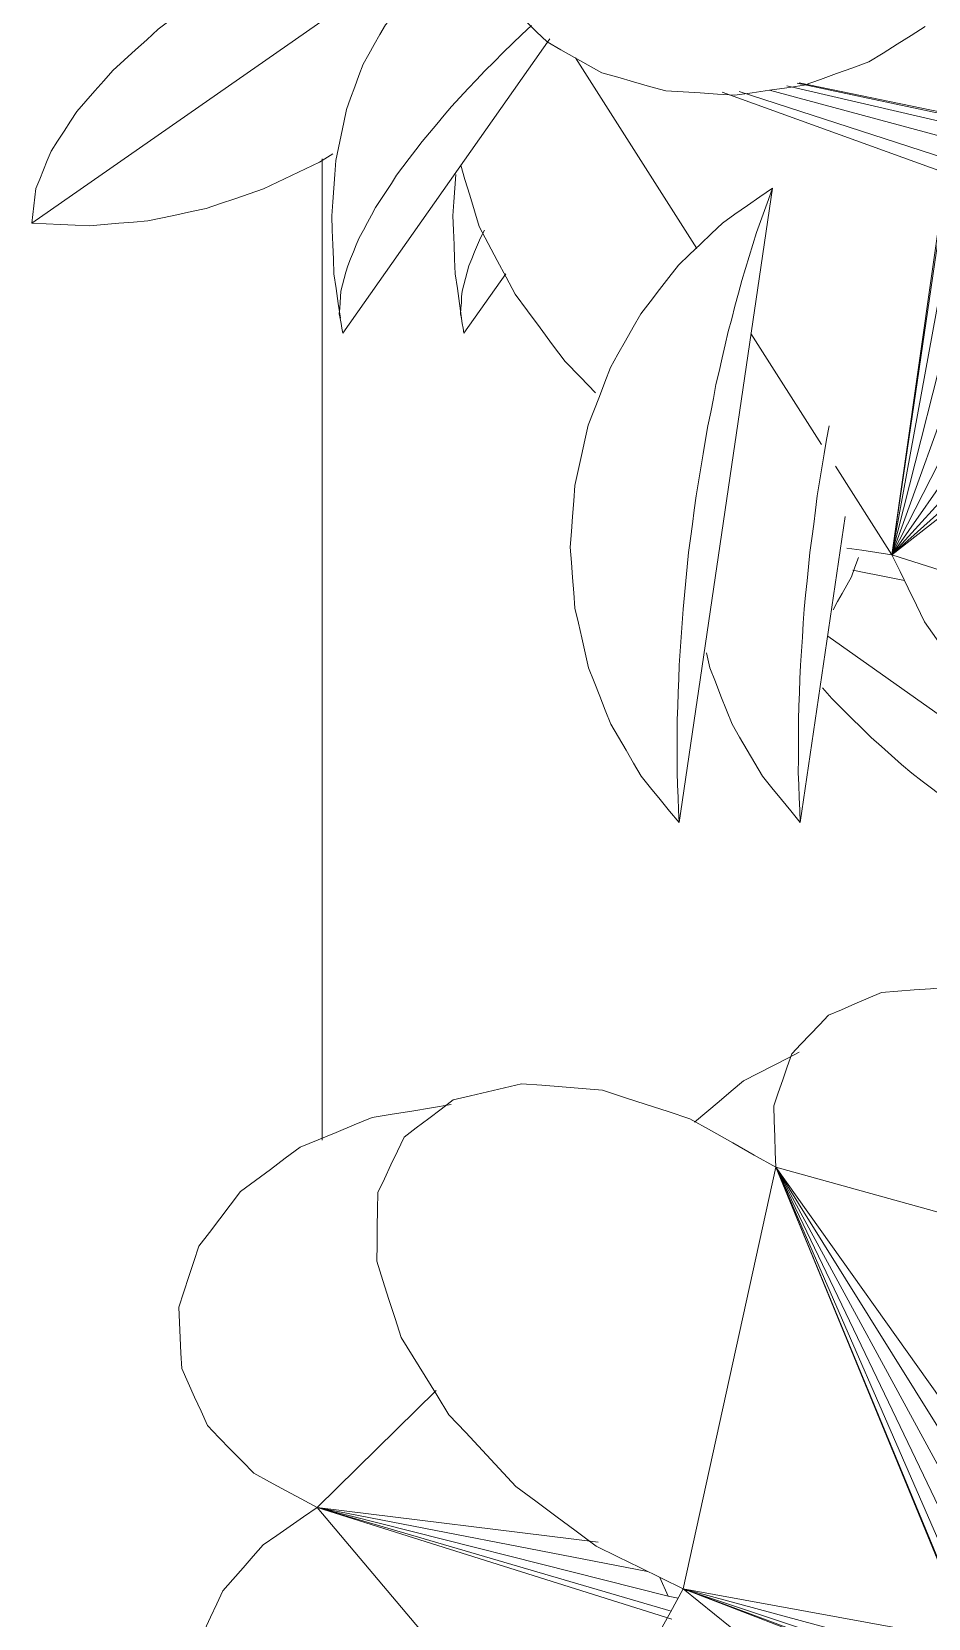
# Model space of a CAD drawing. Header units: metres. Extents: x 10.2 to 20.8, y -0.2 to 6.6.
# Drawn here: x 14.3448 to 14.4071, y 1.1341 to 1.2443 of the extents above; entities that cross this region are included whole.
import ezdxf

# ---------------------------------------------------------------- set-up
doc = ezdxf.new("R2010")
doc.units = ezdxf.units.M
for name, color, linetype, lineweight in [('Importações nas famílias', 250, 'Continuous', 5), ('Modelos genéricos', 7, 'Continuous', 5), ('Vegetação', 7, 'Continuous', 5)]:
    doc.layers.add(name, color=color, linetype=linetype, lineweight=lineweight)

# ---------------------------------------------------------------- blocks, each defined once
blk = doc.blocks.new('Planta_pergolado_12200 - plantas pergolado_skp_Component_12-V2729-Corte 3')
at = {"layer": 'Importações nas famílias'}
blk.add_line((14.85772, 0.53), (14.86421, 0.57407), dxfattribs=at)
at = {"layer": 'Importações nas famílias', "flags": 128}
for points in [[(14.86421, 0.57407), (14.86334, 0.57346), (14.86248, 0.57286), (14.86161, 0.57225), (14.86075, 0.57164)], [(14.86311, 0.57098), (14.86338, 0.57175), (14.86366, 0.57252), (14.86393, 0.57329), (14.86421, 0.57407)], [(14.86075, 0.57164), (14.85998, 0.57091), (14.85921, 0.57018), (14.85844, 0.56945), (14.85768, 0.56871)], [(14.86209, 0.56765), (14.86234, 0.56848), (14.8626, 0.56931), (14.86285, 0.57015), (14.86311, 0.57098)], [(14.85768, 0.56871), (14.85702, 0.56787), (14.85637, 0.56703), (14.85571, 0.56618), (14.85506, 0.56534)], [(14.86114, 0.56412), (14.86138, 0.565), (14.86161, 0.56588), (14.86185, 0.56677), (14.86209, 0.56765)], [(14.85506, 0.56534), (14.85453, 0.56441), (14.85401, 0.56347), (14.85348, 0.56254), (14.85295, 0.56161)], [(14.86029, 0.56042), (14.86051, 0.56134), (14.86072, 0.56227), (14.86093, 0.56319), (14.86114, 0.56412)], [(14.85295, 0.56161), (14.85257, 0.5606), (14.85219, 0.5596), (14.8518, 0.5586), (14.85142, 0.5576)], [(14.85955, 0.5566), (14.85973, 0.55755), (14.85992, 0.55851), (14.86011, 0.55946), (14.86029, 0.56042)], [(14.85142, 0.5576), (14.85118, 0.55655), (14.85095, 0.5555), (14.85072, 0.55446), (14.85048, 0.55341)], [(14.85891, 0.55269), (14.85907, 0.55367), (14.85923, 0.55465), (14.85939, 0.55562), (14.85955, 0.5566)], [(14.85048, 0.55341), (14.85041, 0.55234), (14.85033, 0.55127), (14.85025, 0.55021), (14.85017, 0.54914)], [(14.85839, 0.54875), (14.85852, 0.54974), (14.85865, 0.55072), (14.85878, 0.55171), (14.85891, 0.55269)], [(14.85017, 0.54914), (14.85025, 0.54807), (14.85033, 0.54701), (14.85041, 0.54595), (14.85049, 0.54488)], [(14.858, 0.54482), (14.8581, 0.5458), (14.85819, 0.54678), (14.85829, 0.54777), (14.85839, 0.54875)], [(14.85049, 0.54488), (14.85073, 0.54385), (14.85097, 0.54282), (14.8512, 0.54178), (14.85144, 0.54075)], [(14.85773, 0.54093), (14.8578, 0.5419), (14.85786, 0.54287), (14.85793, 0.54385), (14.858, 0.54482)], [(14.85144, 0.54075), (14.85182, 0.53977), (14.85221, 0.53879), (14.8526, 0.53781), (14.85298, 0.53683)], [(14.85759, 0.53714), (14.85763, 0.53809), (14.85766, 0.53903), (14.8577, 0.53998), (14.85773, 0.54093)], [(14.85298, 0.53683), (14.85351, 0.53593), (14.85404, 0.53502), (14.85457, 0.53412), (14.85509, 0.53322)], [(14.85759, 0.53348), (14.85759, 0.53439), (14.85759, 0.53531), (14.85759, 0.53622), (14.85759, 0.53714)], [(14.85772, 0.53), (14.85769, 0.53087), (14.85766, 0.53174), (14.85762, 0.53261), (14.85759, 0.53348)], [(14.85509, 0.53322), (14.85575, 0.53241), (14.85641, 0.53161), (14.85706, 0.5308), (14.85772, 0.53)]]:
    blk.add_lwpolyline(points, dxfattribs=at)
blk = doc.blocks.new('Planta_pergolado_12200 - plantas pergolado_skp_Component_12-V2736-Corte 3')
at = {"layer": 'Importações nas famílias'}
for p, q in [((14.75269, 0.61727), (14.75338, 0.6179)), ((14.74026, 0.59653), (14.75464, 0.61696))]:
    blk.add_line(p, q, dxfattribs=at)
at = {"layer": 'Importações nas famílias', "flags": 128}
for points in [[(14.74986, 0.62286), (14.74927, 0.62261), (14.74864, 0.62235), (14.74802, 0.62208), (14.74739, 0.62182)], [(14.74739, 0.62182), (14.74683, 0.62141), (14.74627, 0.62099), (14.74571, 0.62058), (14.74515, 0.62016)], [(14.74515, 0.62016), (14.74467, 0.61961), (14.74419, 0.61905), (14.74371, 0.6185), (14.74323, 0.61794)], [(14.74323, 0.61794), (14.74284, 0.61726), (14.74245, 0.61658), (14.74206, 0.6159), (14.74167, 0.61522)], [(14.75013, 0.61475), (14.75077, 0.61538), (14.75141, 0.61601), (14.75205, 0.61664), (14.75269, 0.61727)], [(14.74167, 0.61522), (14.74138, 0.61443), (14.74109, 0.61363), (14.7408, 0.61284), (14.74051, 0.61205)], [(14.74782, 0.61226), (14.7484, 0.61289), (14.74898, 0.61351), (14.74955, 0.61413), (14.75013, 0.61475)], [(14.74051, 0.61205), (14.74033, 0.61116), (14.74015, 0.61028), (14.73996, 0.60939), (14.73978, 0.60851)], [(14.74577, 0.60983), (14.74628, 0.61044), (14.74679, 0.61105), (14.74731, 0.61166), (14.74782, 0.61226)], [(14.744, 0.60749), (14.74444, 0.60807), (14.74488, 0.60866), (14.74533, 0.60925), (14.74577, 0.60983)], [(14.73978, 0.60851), (14.73971, 0.60755), (14.73963, 0.60659), (14.73956, 0.60564), (14.73949, 0.60468)], [(14.74254, 0.60525), (14.74291, 0.60581), (14.74327, 0.60637), (14.74364, 0.60693), (14.744, 0.60749)], [(14.7414, 0.60315), (14.74169, 0.60367), (14.74197, 0.6042), (14.74226, 0.60472), (14.74254, 0.60525)], [(14.73949, 0.60468), (14.73953, 0.60367), (14.73957, 0.60267), (14.73961, 0.60166), (14.73965, 0.60065)], [(14.7406, 0.6012), (14.7408, 0.60169), (14.741, 0.60217), (14.7412, 0.60266), (14.7414, 0.60315)], [(14.73965, 0.60065), (14.7398, 0.59962), (14.73995, 0.59859), (14.7401, 0.59756)], [(14.74013, 0.59944), (14.74025, 0.59988), (14.74036, 0.60032), (14.74048, 0.60076), (14.7406, 0.6012)], [(14.74002, 0.59787), (14.74005, 0.59826), (14.74008, 0.59866), (14.74011, 0.59905), (14.74013, 0.59944)], [(14.74026, 0.59653), (14.7402, 0.59686), (14.74014, 0.5972), (14.74008, 0.59754), (14.74002, 0.59787)]]:
    blk.add_lwpolyline(points, dxfattribs=at)
blk = doc.blocks.new('Planta_pergolado_12200 - plantas pergolado_skp_Component_17-V3247-Corte 3')
at = {"layer": 'Importações nas famílias', "flags": 128}
for points in [[(14.38063, 1.24358), (14.37991, 1.24429), (14.37918, 1.24501), (14.37846, 1.24573), (14.37774, 1.24644)], [(14.4069, 1.24465), (14.40592, 1.24403), (14.40495, 1.24342), (14.40398, 1.24281), (14.403, 1.2422)], [(14.38443, 1.24144), (14.38348, 1.24198), (14.38253, 1.24251), (14.38158, 1.24304), (14.38063, 1.24358)], [(14.403, 1.2422), (14.40187, 1.24179), (14.40075, 1.24139), (14.39962, 1.24098), (14.39849, 1.24057)], [(14.38888, 1.24018), (14.38776, 1.2405), (14.38665, 1.24081), (14.38554, 1.24113), (14.38443, 1.24144)], [(14.39367, 1.23989), (14.39247, 1.23996), (14.39128, 1.24004), (14.39008, 1.24011), (14.38888, 1.24018)], [(14.39849, 1.24057), (14.39729, 1.2404), (14.39608, 1.24023), (14.39488, 1.24006), (14.39367, 1.23989)]]:
    blk.add_lwpolyline(points, dxfattribs=at)
blk = doc.blocks.new('Planta_pergolado_12200 - plantas pergolado_skp_Component_16-V3248-Corte 3')
for name, p in [('Planta_pergolado_12200 - plantas pergolado_skp_Component_17-V3247-Corte 3', (0, 0)), ('Planta_pergolado_12200 - plantas pergolado_skp_Component_12-V2736-Corte 3', (-0.37382, 0.62683)), ('Planta_pergolado_12200 - plantas pergolado_skp_Component_12-V2729-Corte 3', (-0.46792, 0.65936))]:
    blk.add_blockref(name, p)
blk = doc.blocks.new('Planta_pergolado_12200 - plantas pergolado_skp_Component_17-V3257-Corte 3')
at = {"layer": 'Importações nas famílias'}
for p, q in [((14.36465, 1.14179), (14.37293, 1.1499)), ((14.38419, 1.13938), (14.36465, 1.14179)), ((14.36465, 1.14179), (14.38438, 1.11843)), ((14.38762, 1.13734), (14.36465, 1.14179)), ((14.38904, 1.13563), (14.36465, 1.14179)), ((14.38925, 1.13458), (14.36465, 1.14179)), ((14.3893, 1.13403), (14.36465, 1.14179)), ((14.38904, 1.13563), (14.38847, 1.13692)), ((14.38975, 1.13549), (14.38904, 1.13563)), ((14.38438, 1.11843), (14.38879, 1.12538)), ((14.38887, 1.12515), (14.38438, 1.11843)), ((14.38438, 1.11843), (14.39114, 1.1201))]:
    blk.add_line(p, q, dxfattribs=at)
at = {"layer": 'Importações nas famílias', "flags": 128}
for points in [[(14.39428, 1.17141), (14.39532, 1.17195), (14.39637, 1.17248), (14.39741, 1.17301), (14.39816, 1.1734)], [(14.39088, 1.16855), (14.39173, 1.16926), (14.39258, 1.16998), (14.39343, 1.1707), (14.39428, 1.17141)], [(14.36849, 1.16887), (14.36986, 1.1691), (14.37123, 1.16932), (14.3726, 1.16954), (14.37396, 1.16977)], [(14.36347, 1.1668), (14.36473, 1.16732), (14.36598, 1.16784), (14.36723, 1.16836), (14.36849, 1.16887)], [(14.35934, 1.16373), (14.36037, 1.1645), (14.36141, 1.16527), (14.36244, 1.16604), (14.36347, 1.1668)], [(14.35645, 1.15993), (14.35717, 1.16088), (14.3579, 1.16183), (14.35862, 1.16278), (14.35934, 1.16373)], [(14.35504, 1.1557), (14.3554, 1.15676), (14.35575, 1.15782), (14.3561, 1.15887), (14.35645, 1.15993)], [(14.35525, 1.15143), (14.3552, 1.1525), (14.35515, 1.15357), (14.3551, 1.15464), (14.35504, 1.1557)], [(14.35704, 1.14747), (14.35659, 1.14846), (14.35614, 1.14945), (14.35569, 1.15044), (14.35525, 1.15143)], [(14.36027, 1.14416), (14.35946, 1.14499), (14.35865, 1.14582), (14.35784, 1.14664), (14.35704, 1.14747)], [(14.36465, 1.14179), (14.36356, 1.14238), (14.36246, 1.14297), (14.36136, 1.14357), (14.36027, 1.14416)], [(14.36091, 1.13919), (14.36185, 1.13984), (14.36278, 1.14049), (14.36372, 1.14114), (14.36465, 1.14179)], [(14.3581, 1.13598), (14.35881, 1.13678), (14.35951, 1.13759), (14.36021, 1.13839), (14.36091, 1.13919)], [(14.35641, 1.13236), (14.35683, 1.13327), (14.35726, 1.13417), (14.35768, 1.13508), (14.3581, 1.13598)], [(14.35595, 1.1286), (14.35607, 1.12954), (14.35618, 1.13048), (14.3563, 1.13142), (14.35641, 1.13236)], [(14.35676, 1.12493), (14.35656, 1.12585), (14.35635, 1.12677), (14.35615, 1.12768), (14.35595, 1.1286)], [(14.35877, 1.12162), (14.35827, 1.12245), (14.35777, 1.12328), (14.35726, 1.1241), (14.35676, 1.12493)], [(14.36186, 1.11889), (14.36109, 1.11957), (14.36032, 1.12025), (14.35955, 1.12094), (14.35877, 1.12162)], [(14.36581, 1.11692), (14.36483, 1.11741), (14.36384, 1.1179), (14.36285, 1.11839), (14.36186, 1.11889)], [(14.38438, 1.11843), (14.38328, 1.11798), (14.38217, 1.11753), (14.38107, 1.11708), (14.37997, 1.11663)], [(14.38616, 1.11502), (14.38572, 1.11588), (14.38527, 1.11673), (14.38483, 1.11758), (14.38438, 1.11843)], [(14.37036, 1.11585), (14.36922, 1.11611), (14.36809, 1.11638), (14.36695, 1.11665), (14.36581, 1.11692)], [(14.37997, 1.11663), (14.37877, 1.11641), (14.37758, 1.11619), (14.37638, 1.11597), (14.37519, 1.11575)], [(14.37519, 1.11575), (14.37398, 1.11577), (14.37277, 1.1158), (14.37157, 1.11582), (14.37036, 1.11585)], [(14.38905, 1.11216), (14.38833, 1.11288), (14.38761, 1.11359), (14.38688, 1.11431), (14.38616, 1.11502)], [(14.39285, 1.11002), (14.3919, 1.11056), (14.39095, 1.11109), (14.39, 1.11163), (14.38905, 1.11216)], [(14.3973, 1.10877), (14.39619, 1.10908), (14.39508, 1.1094), (14.39396, 1.10971), (14.39285, 1.11002)], [(14.4021, 1.10847), (14.4009, 1.10854), (14.3997, 1.10862), (14.3985, 1.10869), (14.3973, 1.10877)]]:
    blk.add_lwpolyline(points, dxfattribs=at)
blk = doc.blocks.new('Planta_pergolado_12200 - plantas pergolado_skp_Component_16-V3258-Corte 3')
blk.add_blockref('Planta_pergolado_12200 - plantas pergolado_skp_Component_17-V3257-Corte 3', (0, 0))
blk = doc.blocks.new('Planta_pergolado_12200 - plantas pergolado_skp_Component_12-V3271-Corte 3')
at = {"layer": 'Importações nas famílias'}
for p, q in [((14.40005, 1.21596), (14.40024, 1.21692)), ((14.39822, 1.18936), (14.40135, 1.21062)), ((14.39171, 1.20115), (14.39194, 1.20011))]:
    blk.add_line(p, q, dxfattribs=at)
at = {"layer": 'Importações nas famílias', "flags": 128}
for points in [[(14.39941, 1.21206), (14.39957, 1.21303), (14.39973, 1.21401), (14.39989, 1.21498), (14.40005, 1.21596)], [(14.3989, 1.20812), (14.39903, 1.2091), (14.39916, 1.21009), (14.39928, 1.21107), (14.39941, 1.21206)], [(14.3985, 1.20418), (14.3986, 1.20516), (14.3987, 1.20615), (14.3988, 1.20713), (14.3989, 1.20812)], [(14.39823, 1.20029), (14.3983, 1.20127), (14.39837, 1.20224), (14.39843, 1.20321), (14.3985, 1.20418)], [(14.3981, 1.1965), (14.39813, 1.19745), (14.39817, 1.1984), (14.3982, 1.19935), (14.39823, 1.20029)], [(14.39194, 1.20011), (14.39233, 1.19913), (14.39271, 1.19815), (14.3931, 1.19717), (14.39349, 1.19619)], [(14.39349, 1.19619), (14.39401, 1.19529), (14.39454, 1.19439), (14.39507, 1.19348), (14.3956, 1.19258)], [(14.39809, 1.19284), (14.3981, 1.19376), (14.3981, 1.19467), (14.3981, 1.19559), (14.3981, 1.1965)], [(14.3956, 1.19258), (14.39625, 1.19178), (14.39691, 1.19097), (14.39757, 1.19017), (14.39822, 1.18936)], [(14.39822, 1.18936), (14.39819, 1.19023), (14.39816, 1.1911), (14.39813, 1.19197), (14.39809, 1.19284)]]:
    blk.add_lwpolyline(points, dxfattribs=at)
blk = doc.blocks.new('Planta_pergolado_12200 - plantas pergolado_skp_Component_12-V3274-Corte 3')
at = {"layer": 'Importações nas famílias'}
for p, q in [((14.376, 1.22998), (14.37628, 1.2305)), ((14.37485, 1.22336), (14.37776, 1.22748))]:
    blk.add_line(p, q, dxfattribs=at)
at = {"layer": 'Importações nas famílias', "flags": 128}
for points in [[(14.3743, 1.23438), (14.37423, 1.23342), (14.37416, 1.23247), (14.37409, 1.23151)], [(14.37409, 1.23151), (14.37413, 1.2305), (14.37417, 1.2295), (14.37421, 1.22849), (14.37425, 1.22748)], [(14.37519, 1.22803), (14.3754, 1.22852), (14.3756, 1.229), (14.3758, 1.22949), (14.376, 1.22998)], [(14.37473, 1.22627), (14.37485, 1.22671), (14.37496, 1.22715), (14.37508, 1.22759), (14.37519, 1.22803)], [(14.37425, 1.22748), (14.3744, 1.22645), (14.37455, 1.22542), (14.3747, 1.22439)], [(14.37462, 1.2247), (14.37465, 1.22509), (14.37468, 1.22549), (14.3747, 1.22588), (14.37473, 1.22627)], [(14.37485, 1.22336), (14.3748, 1.22369), (14.37474, 1.22403), (14.37468, 1.22437), (14.37462, 1.2247)]]:
    blk.add_lwpolyline(points, dxfattribs=at)
blk = doc.blocks.new('Planta_pergolado_12200 - plantas pergolado_skp_Component_16-V3276-Corte 3')
for name in ['Planta_pergolado_12200 - plantas pergolado_skp_Component_12-V3274-Corte 3', 'Planta_pergolado_12200 - plantas pergolado_skp_Component_12-V3271-Corte 3']:
    blk.add_blockref(name, (0, 0))
blk = doc.blocks.new('Planta_pergolado_12200 - plantas pergolado_skp_Component_17-V3302-Corte 3')
at = {"layer": 'Importações nas famílias'}
for p, q in [((14.39009, 1.13612), (14.39652, 1.16543)), ((14.4091, 1.13657), (14.39652, 1.16543)), ((14.39652, 1.16543), (14.40954, 1.13826)), ((14.39652, 1.16543), (14.41058, 1.13956)), ((14.40929, 1.1346), (14.39652, 1.16543)), ((14.39652, 1.16543), (14.41009, 1.13248)), ((14.43115, 1.15583), (14.39652, 1.16543)), ((14.41413, 1.14065), (14.39652, 1.16543)), ((14.41214, 1.14037), (14.39652, 1.16543)), ((14.41009, 1.13248), (14.39009, 1.13612)), ((14.39009, 1.13612), (14.42652, 1.10682)), ((14.41145, 1.13037), (14.39009, 1.13612)), ((14.41545, 1.12671), (14.39009, 1.13612)), ((14.3904, 1.136), (14.39009, 1.13612)), ((14.41974, 1.12476), (14.39009, 1.13612)), ((14.41328, 1.1284), (14.3904, 1.13602))]:
    blk.add_line(p, q, dxfattribs=at)
at = {"layer": 'Importações nas famílias', "flags": 128}
for points in [[(14.40018, 1.17597), (14.4011, 1.17636), (14.40202, 1.17676), (14.40294, 1.17715), (14.40386, 1.17755)], [(14.40386, 1.17755), (14.405, 1.17764), (14.40614, 1.17773), (14.40727, 1.17782), (14.40841, 1.17792)], [(14.39763, 1.17329), (14.39827, 1.17396), (14.39891, 1.17463), (14.39955, 1.1753), (14.40018, 1.17597)], [(14.39638, 1.16969), (14.3967, 1.17059), (14.39701, 1.17149), (14.39732, 1.17239), (14.39763, 1.17329)], [(14.37412, 1.1701), (14.37531, 1.17038), (14.37649, 1.17066), (14.37767, 1.17094), (14.37886, 1.17122)], [(14.37886, 1.17122), (14.38027, 1.17111), (14.38168, 1.17099), (14.38308, 1.17088), (14.38449, 1.17077)], [(14.38449, 1.17077), (14.38601, 1.17027), (14.38752, 1.16977), (14.38904, 1.16928), (14.39055, 1.16878)], [(14.3707, 1.16751), (14.37155, 1.16816), (14.37241, 1.1688), (14.37327, 1.16945), (14.37412, 1.1701)], [(14.39652, 1.16543), (14.39648, 1.16649), (14.39645, 1.16756), (14.39642, 1.16863), (14.39638, 1.16969)], [(14.39055, 1.16878), (14.39205, 1.16794), (14.39354, 1.1671), (14.39503, 1.16626), (14.39652, 1.16543)], [(14.36887, 1.16366), (14.36933, 1.16462), (14.36978, 1.16558), (14.37024, 1.16654), (14.3707, 1.16751)], [(14.3688, 1.15888), (14.36882, 1.16007), (14.36884, 1.16127), (14.36885, 1.16246), (14.36887, 1.16366)], [(14.3705, 1.15358), (14.37008, 1.15491), (14.36965, 1.15623), (14.36923, 1.15755), (14.3688, 1.15888)], [(14.37381, 1.14822), (14.37299, 1.14956), (14.37216, 1.1509), (14.37133, 1.15224), (14.3705, 1.15358)], [(14.37846, 1.14325), (14.3773, 1.1445), (14.37614, 1.14574), (14.37498, 1.14698), (14.37381, 1.14822)], [(14.38405, 1.1391), (14.38265, 1.14014), (14.38125, 1.14118), (14.37986, 1.14222), (14.37846, 1.14325)], [(14.39009, 1.13612), (14.38858, 1.13687), (14.38707, 1.13761), (14.38556, 1.13836), (14.38405, 1.1391)], [(14.38831, 1.13287), (14.38875, 1.13368), (14.3892, 1.1345), (14.38965, 1.13531), (14.39009, 1.13612)]]:
    blk.add_lwpolyline(points, dxfattribs=at)
blk = doc.blocks.new('Planta_pergolado_12200 - plantas pergolado_skp_Component_16-V3303-Corte 3')
blk.add_blockref('Planta_pergolado_12200 - plantas pergolado_skp_Component_17-V3302-Corte 3', (0, 0))
blk = doc.blocks.new('Planta_pergolado_12200 - plantas pergolado_skp_-V3312-Corte 3')
blk.add_blockref('Planta_pergolado_12200 - plantas pergolado_skp_Component_16-V3303-Corte 3', (0, 0))
blk = doc.blocks.new('Planta_pergolado_12200 - plantas pergolado_skp_-V3313-Corte 3')
for name in ['Planta_pergolado_12200 - plantas pergolado_skp_Component_16-V3248-Corte 3', 'Planta_pergolado_12200 - plantas pergolado_skp_Component_16-V3276-Corte 3', 'Planta_pergolado_12200 - plantas pergolado_skp_-V3312-Corte 3', 'Planta_pergolado_12200 - plantas pergolado_skp_Component_16-V3258-Corte 3']:
    blk.add_blockref(name, (0, 0))
blk = doc.blocks.new('Planta_pergolado_12200 - plantas pergolado_skp_-V3437-Corte 3')
blk.add_blockref('Planta_pergolado_12200 - plantas pergolado_skp_-V3313-Corte 3', (0, 0))
blk = doc.blocks.new('Planta_pergolado_12200 - plantas pergolado_skp_Component_12-V3716-Corte 3')
at = {"layer": 'Importações nas famílias'}
for p, q in [((14.84859, 1.85193), (14.86792, 1.83827)), ((14.84823, 1.84833), (14.84888, 1.8476)), ((14.86607, 1.83544), (14.86678, 1.83521))]:
    blk.add_line(p, q, dxfattribs=at)
at = {"layer": 'Importações nas famílias', "flags": 128}
for points in [[(14.85393, 1.85579), (14.85323, 1.85593), (14.85218, 1.85615), (14.85113, 1.85636), (14.85034, 1.85652)], [(14.84888, 1.8476), (14.84956, 1.84692), (14.85025, 1.84624), (14.85093, 1.84556), (14.85161, 1.84488)], [(14.85161, 1.84488), (14.85232, 1.84426), (14.85303, 1.84364), (14.85373, 1.84302), (14.85444, 1.8424)], [(14.85444, 1.8424), (14.85516, 1.84185), (14.85589, 1.8413), (14.85661, 1.84075), (14.85733, 1.8402)], [(14.85733, 1.8402), (14.85806, 1.83972), (14.85879, 1.83924), (14.85953, 1.83876), (14.86026, 1.83829)], [(14.86026, 1.83829), (14.86099, 1.83789), (14.86172, 1.83749), (14.86245, 1.83709), (14.86318, 1.8367)], [(14.86318, 1.8367), (14.8639, 1.83638), (14.86463, 1.83607), (14.86535, 1.83575), (14.86607, 1.83544)]]:
    blk.add_lwpolyline(points, dxfattribs=at)
blk = doc.blocks.new('Planta_pergolado_12200 - plantas pergolado_skp_Component_16-V3900-Corte 3')
blk.add_blockref('Planta_pergolado_12200 - plantas pergolado_skp_Component_12-V3716-Corte 3', (-0.44846, -0.64962))
blk = doc.blocks.new('Planta_pergolado_12200 - plantas pergolado_skp_Component_12-V3764-Corte 3')
at = {"layer": 'Importações nas famílias'}
for p, q in [((14.79329, 1.88062), (14.81716, 1.89724)), ((14.80682, 1.89756), (14.80578, 1.89688)), ((14.81328, 1.88485), (14.81422, 1.88543))]:
    blk.add_line(p, q, dxfattribs=at)
at = {"layer": 'Importações nas famílias', "flags": 128}
for points in [[(14.80578, 1.89688), (14.80485, 1.89618), (14.80392, 1.89548), (14.803, 1.89478), (14.80207, 1.89408)], [(14.80207, 1.89408), (14.80128, 1.89336), (14.8005, 1.89265), (14.79972, 1.89193), (14.79893, 1.89122)], [(14.79893, 1.89122), (14.79831, 1.89051), (14.79768, 1.8898), (14.79706, 1.88909), (14.79643, 1.88838)], [(14.79643, 1.88838), (14.79598, 1.88769), (14.79554, 1.887), (14.79509, 1.88631), (14.79464, 1.88562)], [(14.79464, 1.88562), (14.79437, 1.88497), (14.79411, 1.88432), (14.79385, 1.88367), (14.79358, 1.88302)], [(14.80939, 1.88299), (14.81036, 1.88346), (14.81133, 1.88392), (14.81231, 1.88439), (14.81328, 1.88485)], [(14.79358, 1.88302), (14.79351, 1.88242), (14.79344, 1.88182), (14.79337, 1.88122), (14.79329, 1.88062)], [(14.8054, 1.88163), (14.8064, 1.88197), (14.80739, 1.88231), (14.80839, 1.88265), (14.80939, 1.88299)], [(14.80136, 1.88078), (14.80237, 1.88099), (14.80338, 1.8812), (14.80439, 1.88142), (14.8054, 1.88163)], [(14.79329, 1.88062), (14.7943, 1.88057), (14.7953, 1.88053), (14.7963, 1.88048), (14.79731, 1.88044)], [(14.79731, 1.88044), (14.79832, 1.88052), (14.79933, 1.88061), (14.80035, 1.88069), (14.80136, 1.88078)]]:
    blk.add_lwpolyline(points, dxfattribs=at)
blk = doc.blocks.new('Planta_pergolado_12200 - plantas pergolado_skp_Component_12-V3766-Corte 3')
at = {"layer": 'Importações nas famílias', "flags": 128}
for points in [[(14.85025, 1.85604), (14.85048, 1.85671), (14.85072, 1.85738)], [(14.84896, 1.85376), (14.84928, 1.85433), (14.8496, 1.8549), (14.84993, 1.85547), (14.85025, 1.85604)]]:
    blk.add_lwpolyline(points, dxfattribs=at)
blk = doc.blocks.new('Planta_pergolado_12200 - plantas pergolado_skp_Component_17-V3932-Corte 3')
at = {"layer": 'Importações nas famílias'}
for p, q in [((14.39105, 1.22923), (14.38262, 1.24247)), ((14.40837, 1.23447), (14.39281, 1.2401)), ((14.40835, 1.23548), (14.39397, 1.24015)), ((14.4089, 1.23678), (14.39608, 1.24024)), ((14.40997, 1.2376), (14.39729, 1.24053)), ((14.39802, 1.24071), (14.4115, 1.23787)), ((14.39815, 1.24074), (14.41339, 1.2376)), ((14.40459, 1.20796), (14.40837, 1.23447)), ((14.40459, 1.20796), (14.40838, 1.23379)), ((14.40459, 1.20796), (14.40897, 1.23182)), ((14.40459, 1.20796), (14.41009, 1.22971)), ((14.40459, 1.20796), (14.41167, 1.22759)), ((14.40459, 1.20796), (14.41358, 1.22562)), ((14.39971, 1.21563), (14.3948, 1.22334)), ((14.40459, 1.20796), (14.41571, 1.22393)), ((14.40459, 1.20796), (14.4179, 1.22263)), ((14.40459, 1.20796), (14.42002, 1.22182)), ((14.4219, 1.22154), (14.40459, 1.20796)), ((14.40459, 1.20796), (14.40067, 1.21411)), ((14.40459, 1.20796), (14.43959, 1.19676))]:
    blk.add_line(p, q, dxfattribs=at)
at = {"layer": 'Importações nas famílias', "flags": 128}
for points in [[(14.37592, 1.23076), (14.37559, 1.23185), (14.37526, 1.23294), (14.37493, 1.23403), (14.37464, 1.23502)], [(14.37841, 1.22607), (14.37779, 1.22724), (14.37717, 1.22841), (14.37654, 1.22958), (14.37592, 1.23076)], [(14.38189, 1.22138), (14.38102, 1.22255), (14.38015, 1.22372), (14.37928, 1.2249), (14.37841, 1.22607)], [(14.38401, 1.2192), (14.38295, 1.22029), (14.38189, 1.22138)], [(14.40459, 1.20796), (14.40355, 1.20811), (14.4025, 1.20827), (14.40145, 1.20842)], [(14.40685, 1.20331), (14.40629, 1.20447), (14.40572, 1.20563), (14.40516, 1.20679), (14.40459, 1.20796)], [(14.41016, 1.19859), (14.40933, 1.19977), (14.40851, 1.20095), (14.40768, 1.20213), (14.40685, 1.20331)]]:
    blk.add_lwpolyline(points, dxfattribs=at)
blk = doc.blocks.new('Planta_pergolado_12200 - plantas pergolado_skp_Component_16-V3933-Corte 3')
for name, p in [('Planta_pergolado_12200 - plantas pergolado_skp_Component_17-V3932-Corte 3', (0, 0)), ('Planta_pergolado_12200 - plantas pergolado_skp_Component_12-V3764-Corte 3', (-0.44846, -0.64962)), ('Planta_pergolado_12200 - plantas pergolado_skp_Component_12-V3766-Corte 3', (-0.44846, -0.64962))]:
    blk.add_blockref(name, p)
blk = doc.blocks.new('Planta_pergolado_12200 - plantas pergolado_skp_-V3934-Corte 3')
blk.add_blockref('Planta_pergolado_12200 - plantas pergolado_skp_Component_16-V3933-Corte 3', (0, 0))
blk = doc.blocks.new('Planta_pergolado_12200 - plantas pergolado_skp_-V3935-Corte 3')
for name in ['Planta_pergolado_12200 - plantas pergolado_skp_-V3934-Corte 3', 'Planta_pergolado_12200 - plantas pergolado_skp_Component_16-V3900-Corte 3']:
    blk.add_blockref(name, (0, 0))
blk = doc.blocks.new('Planta_pergolado_12200 - plantas pergolado_skp_-V3936-Corte 3')
blk.add_blockref('Planta_pergolado_12200 - plantas pergolado_skp_-V3935-Corte 3', (0, 0))
blk = doc.blocks.new('Planta_pergolado_12200 - Planta_pergolado_12200-V5114-Corte 3')
for name in ['Planta_pergolado_12200 - plantas pergolado_skp_-V3936-Corte 3', 'Planta_pergolado_12200 - plantas pergolado_skp_-V3437-Corte 3']:
    blk.add_blockref(name, (0, 0))
blk = doc.blocks.new('Churrasqueira - Tipo 1-3141361-Corte 3')
at = {"layer": 'Modelos genéricos', "color": 250}
blk.add_line((14.365, 1.23546), (14.365, 1.16729), dxfattribs=at)

msp = doc.modelspace()

# ---------------------------------------------------------------- block references
at = {"layer": 'Modelos genéricos', "color": 250}
msp.add_blockref('Churrasqueira - Tipo 1-3141361-Corte 3', (0, 0), dxfattribs=at)
at = {"layer": 'Vegetação', "color": 250}
msp.add_blockref('Planta_pergolado_12200 - Planta_pergolado_12200-V5114-Corte 3', (0, 0), dxfattribs=at)

doc.saveas('drawing.dxf')
